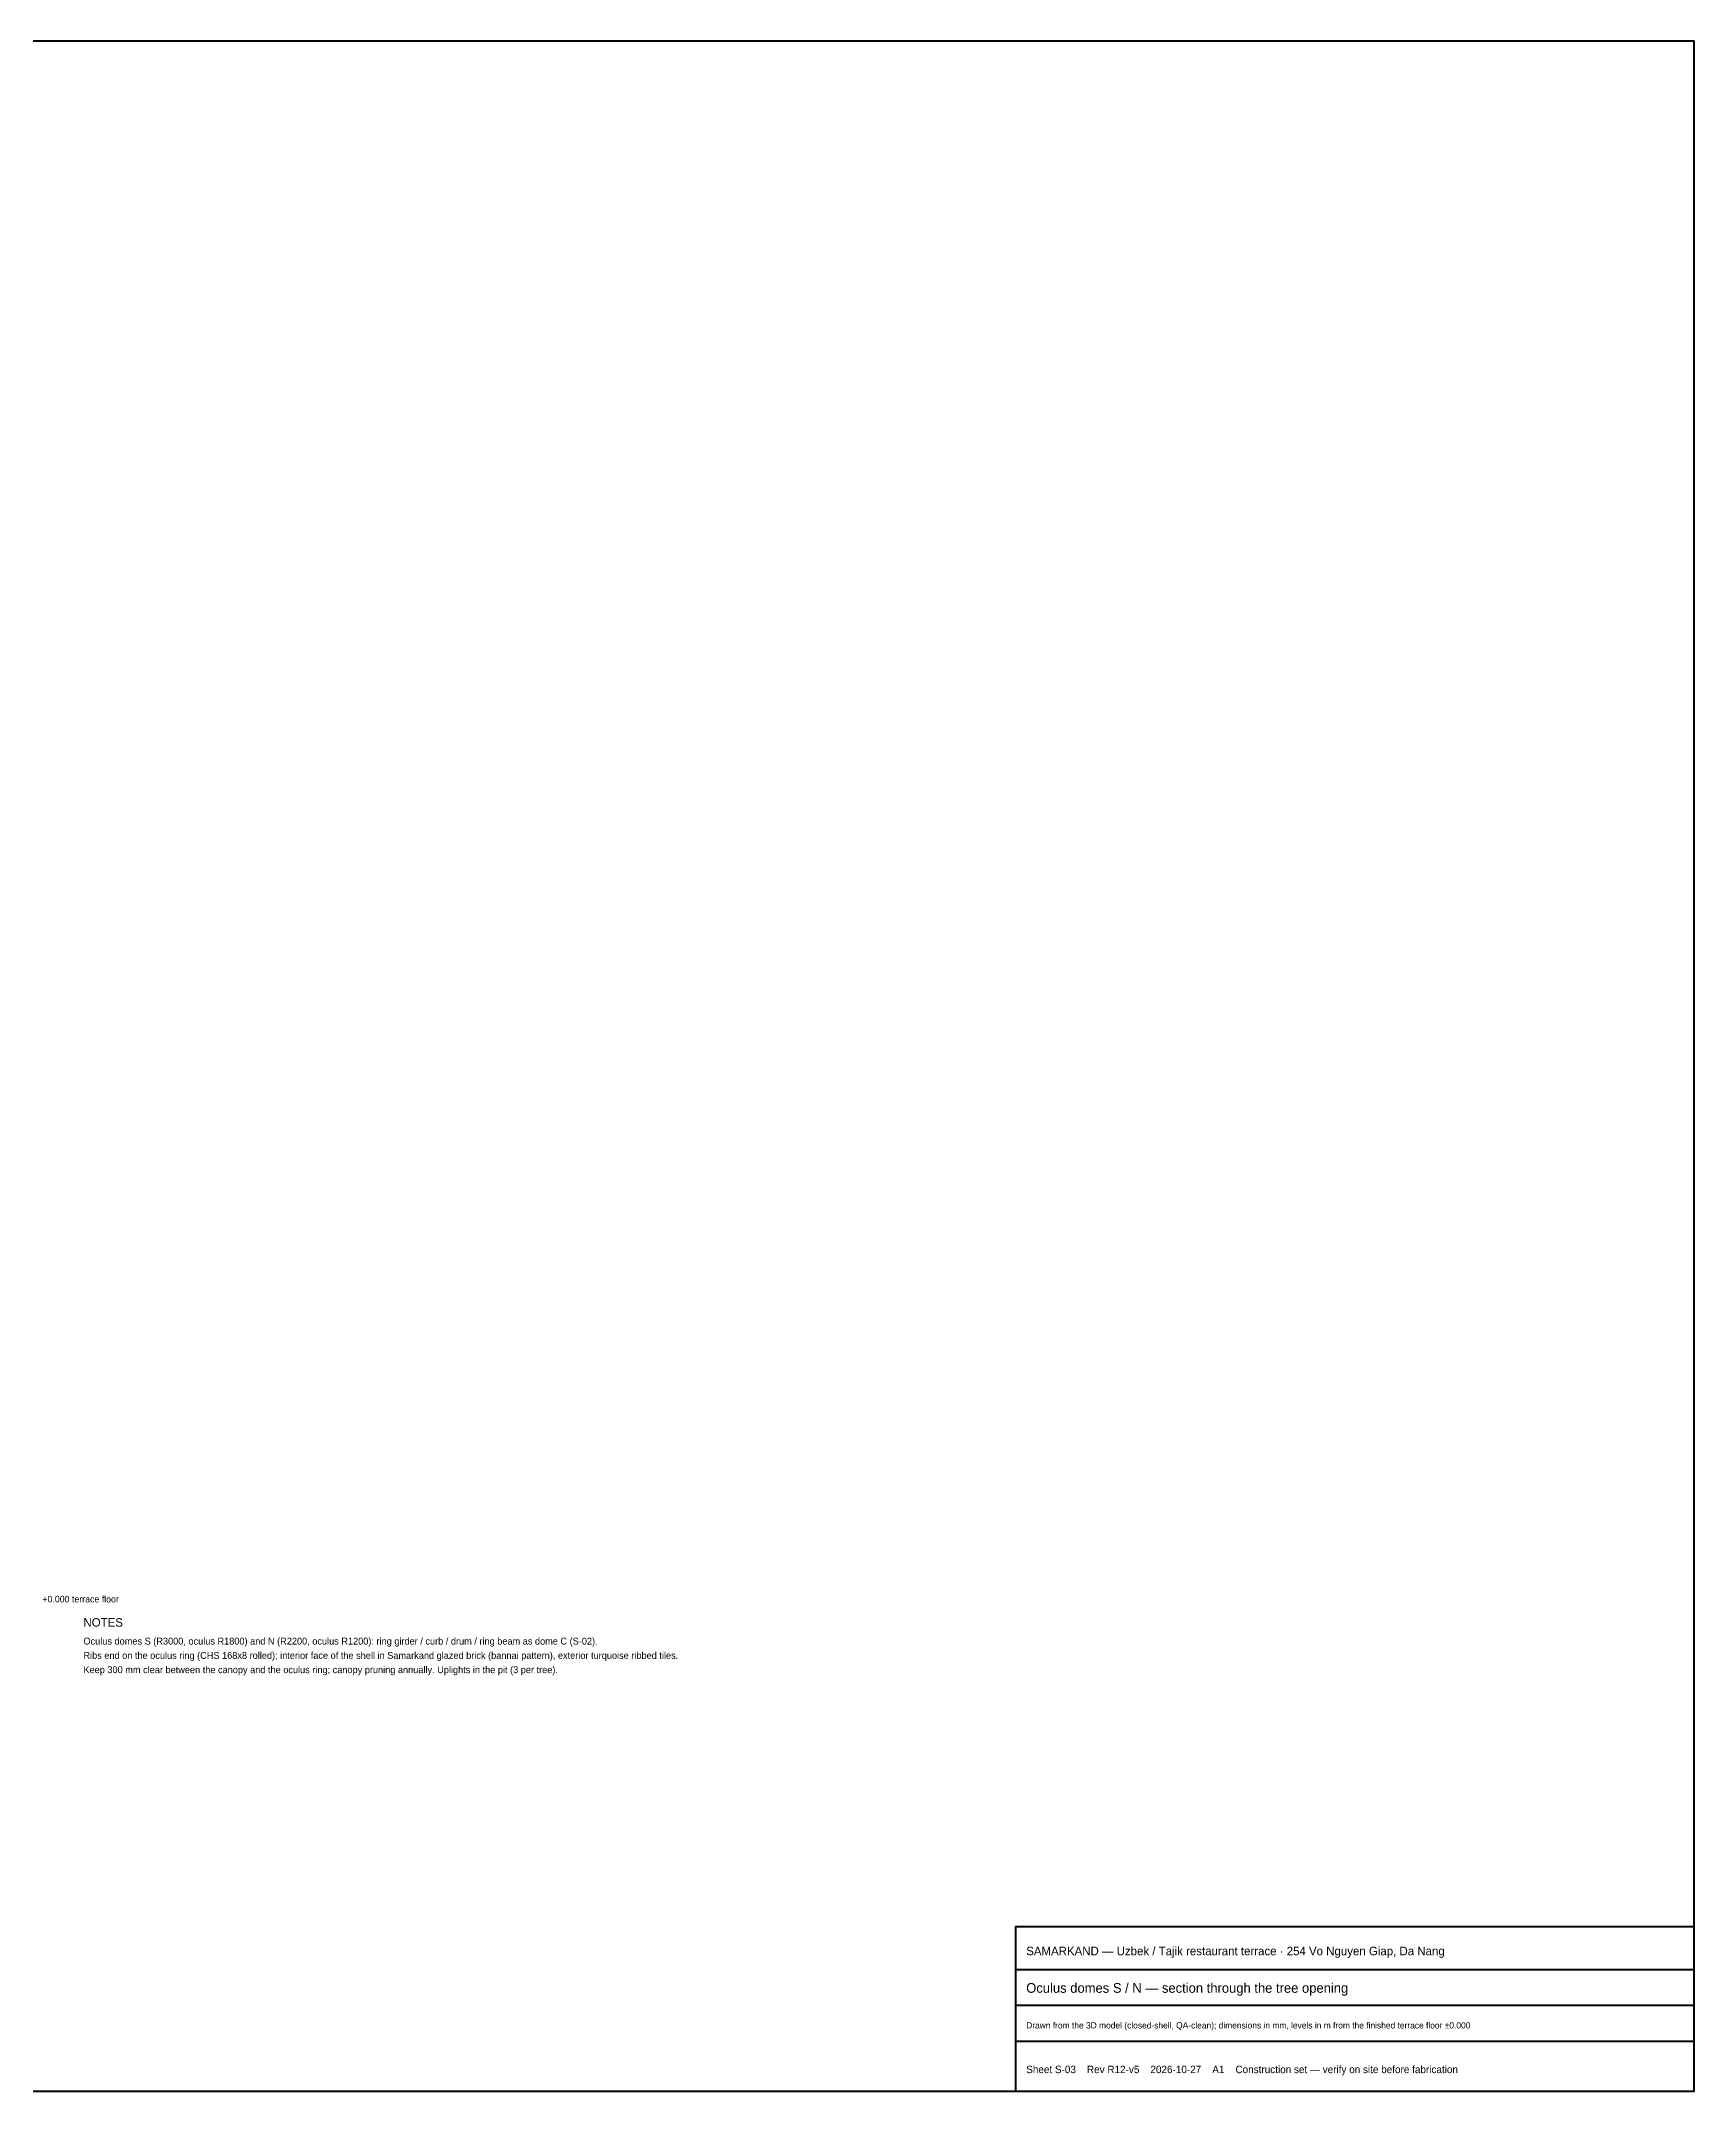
# Model space of a CAD drawing. Header units: metres. Extents: x 10 to 831, y 10 to 584.
# Drawn here: x 368 to 831, y 10 to 584 of the extents above; entities that cross this region are included whole.
import ezdxf

# ---------------------------------------------------------------- set-up
doc = ezdxf.new("R2010")
doc.units = ezdxf.units.M
for name, color, linetype, lineweight in [('DIM', 1, 'Continuous', 13), ('FRAME', 7, 'Continuous', 50), ('TXT', 7, 'Continuous', 18)]:
    doc.layers.add(name, color=color, linetype=linetype, lineweight=lineweight)

msp = doc.modelspace()

# ---------------------------------------------------------------- linework, layer by layer
at = {"layer": 'FRAME'}
for p, q in [((641, 44), (831, 44)), ((641, 34), (831, 34)), ((641, 24), (831, 24))]:
    msp.add_line(p, q, dxfattribs=at)
for points in [[(10, 10), (831, 10), (831, 584), (10, 584), (10, 10)], [(641, 10), (831, 10), (831, 56), (641, 56), (641, 10)]]:
    msp.add_lwpolyline(points, close=True, dxfattribs=at)

# ---------------------------------------------------------------- texts
at = {"layer": 'DIM'}
msp.add_text('+0.000 terrace floor', height=1.84, dxfattribs=at).set_placement((368.5, 146.8))
at = {"layer": 'TXT'}
for s, height, p in [('NOTES', 2.4, (380, 140)), ('Oculus domes S (R3000, oculus R1800) and N (R2200, oculus R1200): ring girder / curb / drum / ring beam as dome C (S-02).', 1.92, (380, 135)), ('Ribs end on the oculus ring (CHS 168x8 rolled); interior face of the shell in Samarkand glazed brick (bannai pattern), exterior turquoise ribbed tiles.', 1.92, (380, 131)), ('Keep 300 mm clear between the canopy and the oculus ring; canopy pruning annually. Uplights in the pit (3 per tree).', 1.92, (380, 127)), ('SAMARKAND — Uzbek / Tajik restaurant terrace · 254 Vo Nguyen Giap, Da Nang', 2.4, (644, 48)), ('Oculus domes S / N — section through the tree opening', 2.72, (644, 37.5)), ('Drawn from the 3D model (closed-shell, QA-clean); dimensions in mm, levels in m from the finished terrace floor ±0.000', 1.76, (644, 27.5)), ('Sheet S-03    Rev R12-v5    2026-10-27    A1    Construction set — verify on site before fabrication', 2.08, (644, 15))]:
    msp.add_text(s, height=height, dxfattribs=at).set_placement(p)

doc.saveas('drawing.dxf')
